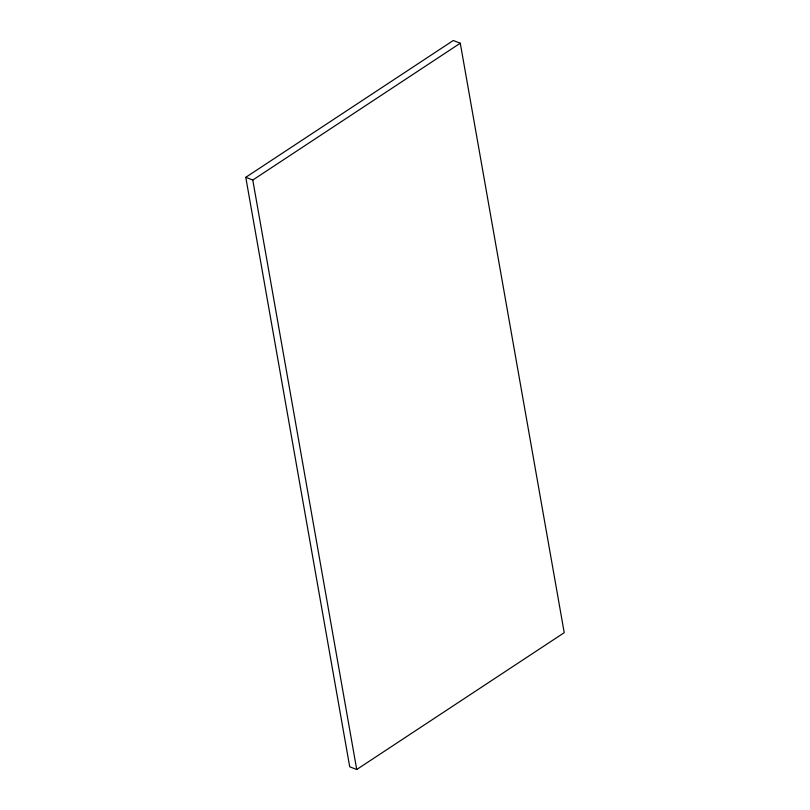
<?xml version="1.0" encoding="UTF-8"?>
<svg xmlns="http://www.w3.org/2000/svg" width="810" height="810" viewBox="0 0 810 810"><rect width="100%" height="100%" fill="white"/><g stroke="black" fill="none" stroke-linecap="round" stroke-linejoin="round"><path stroke-width="1.21" d="M245.774 177.319L453.276 40.5L460.283 43.213L564.226 632.681L356.724 769.5L349.717 766.787L245.774 177.319L252.781 180.033L460.283 43.213M252.781 180.033L356.724 769.5"/></g></svg>
